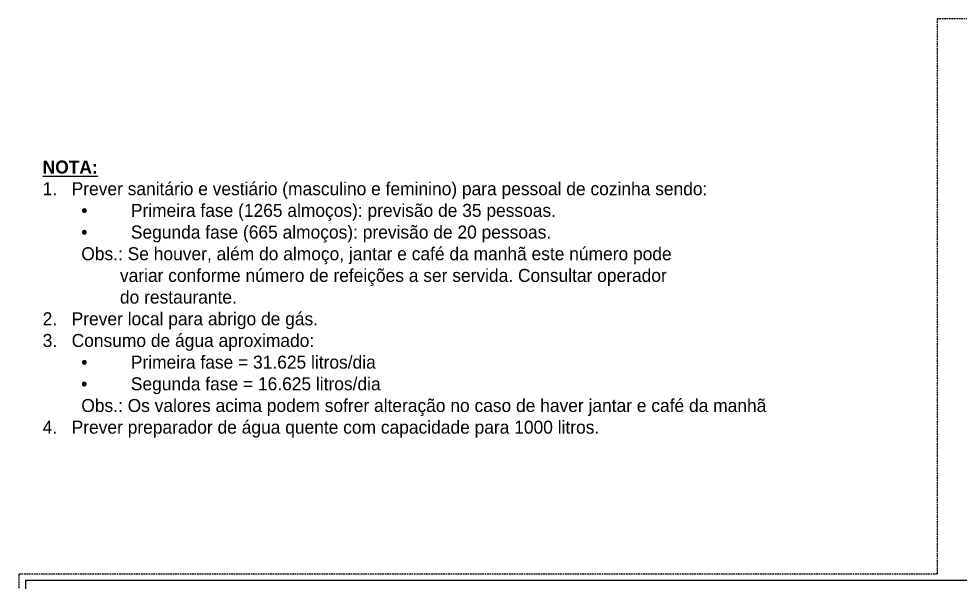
# Model space of a CAD drawing. Header units: millimetres. Extents: x -18806 to 201070, y -25046 to 92854.
# Drawn here: x -18747 to -4263, y 78904 to 87568 of the extents above; entities that cross this region are included whole.
import ezdxf

# ---------------------------------------------------------------- set-up
doc = ezdxf.new("R2010")
doc.units = ezdxf.units.MM
doc.header["$LTSCALE"] = 50
doc.linetypes.add('DASHED', pattern=[0.75, 0.5, -0.25])
doc.layers.add('LAYC', color=4, linetype='Continuous')
doc.styles.add('2', font='stylu.ttf', dxfattribs={"height": 0.35})

msp = doc.modelspace()

# ---------------------------------------------------------------- linework, layer by layer
at = {"color": 7, "linetype": 'DASHED'}
for points in [[(8453.062, 79028.228), (8453.062, 87568.228), (-4616.938, 87568.228), (-4616.938, 79028.228)], [(-4616.938, 79028.228), (-18746.938, 79028.228), (-18747.427, 65958.228), (41393.062, 65958.228), (41393.062, 79028.228), (8453.062, 79028.228)]]:
    msp.add_lwpolyline(points, dxfattribs=at)
at = {"color": 1}
msp.add_lwpolyline([(-4016.938, 78928.228), (-18646.938, 78928.228), (-18646.938, 66558.228), (41293.062, 66558.228), (41293.062, 78928.228), (8353.062, 78928.228), (8353.062, 87468.228), (-4016.938, 87468.228)], close=True, dxfattribs=at)

# ---------------------------------------------------------------- texts
at = {"layer": 'LAYC', "insert": (-18380.562, 85388.827), "char_height": 200, "width": 12524.74085, "attachment_point": 1, "style": '2'}
msp.add_mtext('{\\fStylus BT|b1|i0|c0|p34;\\L\\C7;NOTA:\\fStylus BT|b0|i0|c0|p34;\\l \\P1.   Prever sanitário e vestiário (masculino e feminino) para pessoal de cozinha sendo:\\P\\fSymbol|b0|i0|c2|p18;        ·         \\fStylus BT|b0|i0|c0|p34;Primeira fase (1265 almoços): previsão de 35 pessoas.\\P\\fSymbol|b0|i0|c2|p18;        ·         \\fStylus BT|b0|i0|c0|p34;Segunda fase (665 almoços): previsão de 20 pessoas.\\P        Obs.: Se houver, além do almoço, jantar e café da manhã este número pode\\P                variar conforme número de refeições a ser servida. Consultar operador\\P                do restaurante.\\P2.   Prever local para abrigo de gás.\\P3.   Consumo de água aproximado:\\P\\fSymbol|b0|i0|c2|p18;        ·         \\fStylus BT|b0|i0|c0|p34;Primeira fase = 31.625 litros/dia\\P\\fSymbol|b0|i0|c2|p18;        ·         \\fStylus BT|b0|i0|c0|p34;Segunda fase = 16.625 litros/dia\\P        Obs.: Os valores acima podem sofrer alteração no caso de haver jantar e café da manhã\\P4.   Prever preparador de água quente com capacidade para 1000 litros.}', dxfattribs=at)

doc.saveas('drawing.dxf')
